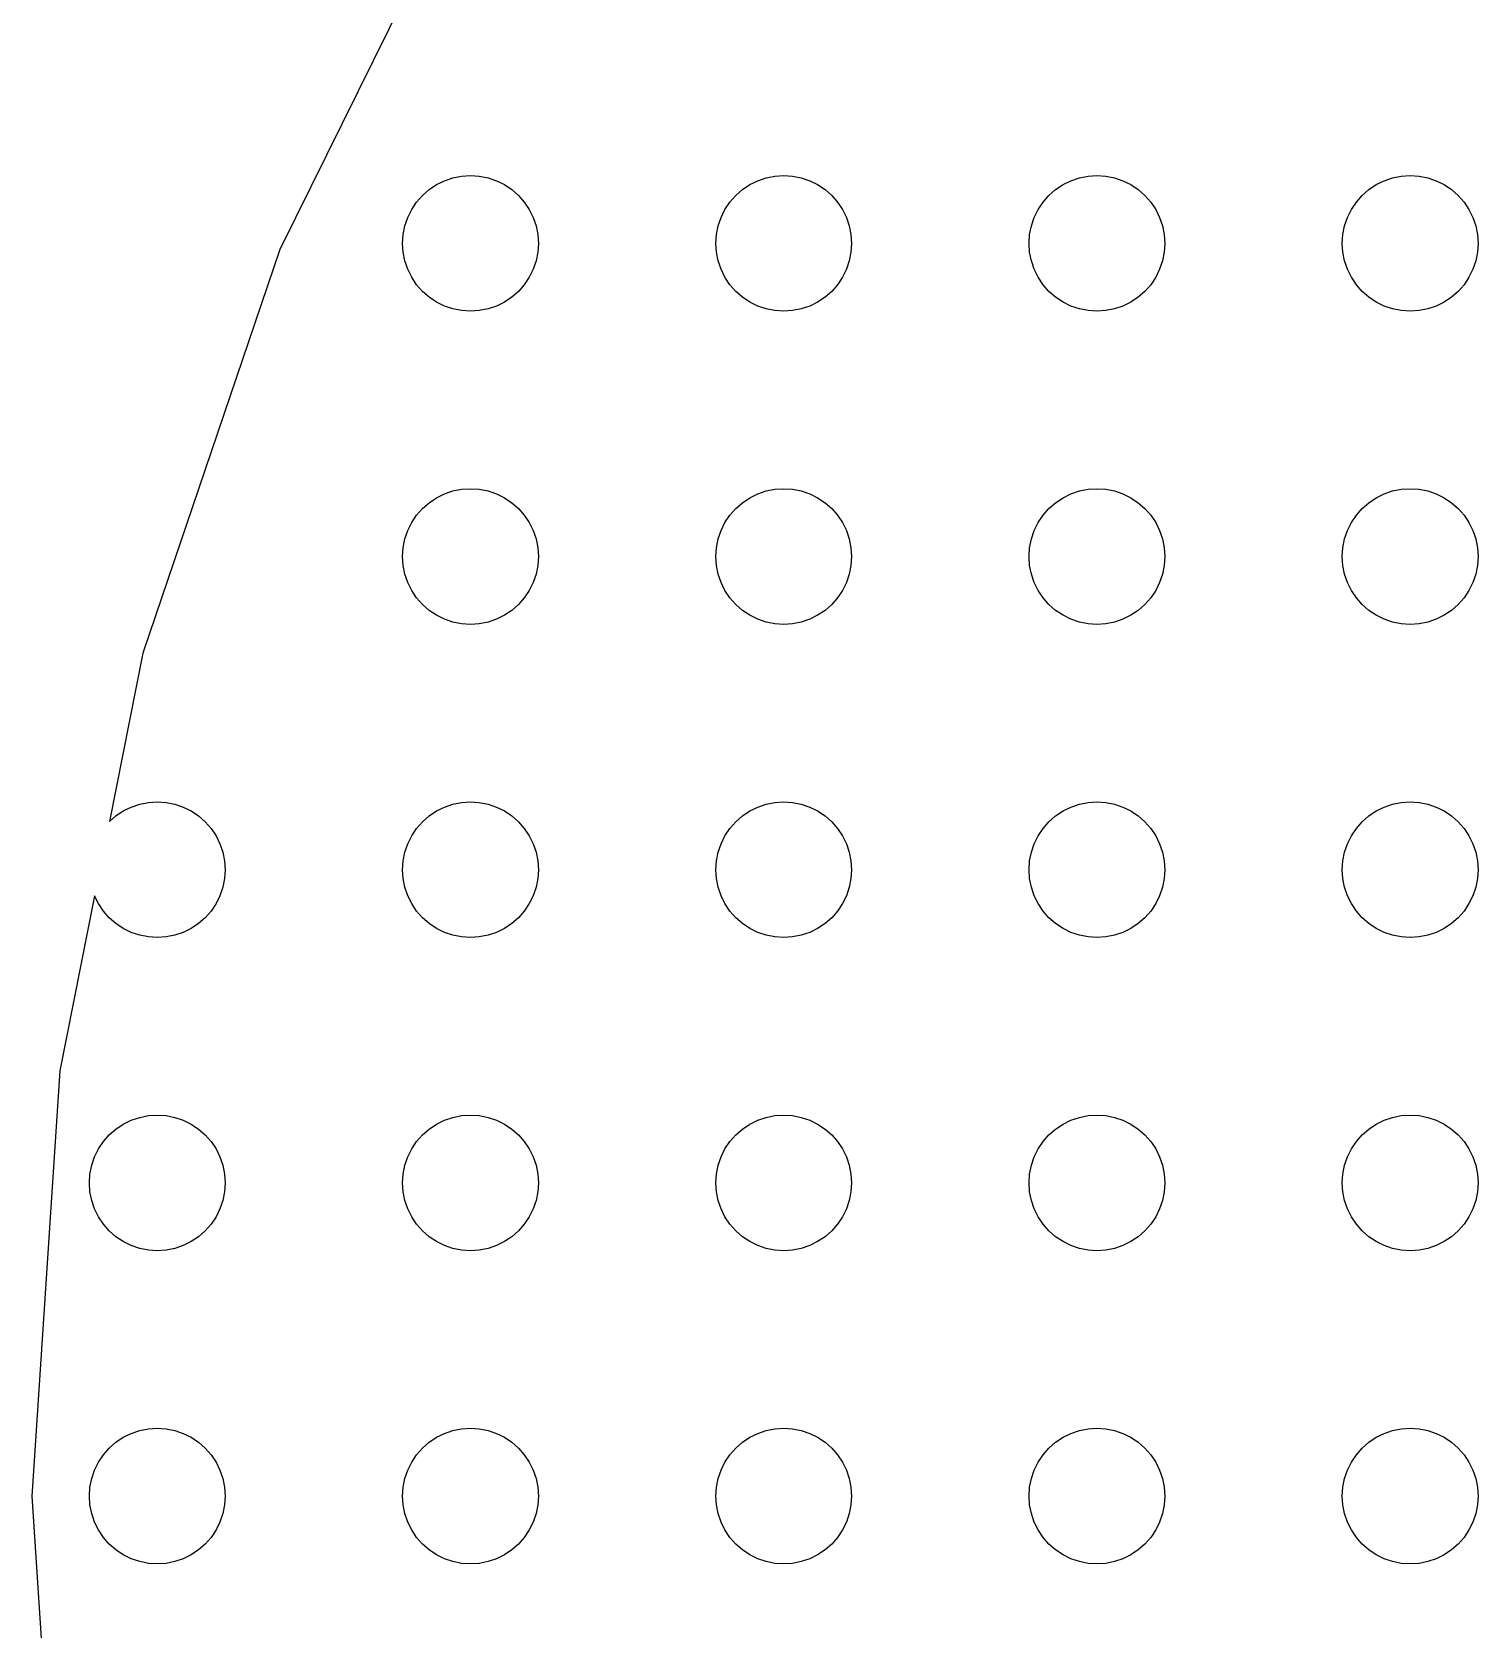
# Model space of a CAD drawing. Header units: metres. Extents: x -156 to 156, y -156 to 156.
# Drawn here: x -156 to -86.8, y -6.4 to 70.1 of the extents above; entities that cross this region are included whole.
import ezdxf

# ---------------------------------------------------------------- set-up
doc = ezdxf.new("R2010")
doc.units = ezdxf.units.M

msp = doc.modelspace()

# ---------------------------------------------------------------- linework, layer by layer
for p, q in [((-137.563, 73.0045), (-144.125, 59.6986)), ((-136.978, 62.5784), (-136.625, 62.8146)), ((-136.625, 62.8146), (-136.244, 63.0026)), ((-136.244, 63.0026), (-135.841, 63.1393)), ((-135.841, 63.1393), (-135.424, 63.2222)), ((-135.424, 63.2222), (-135, 63.25)), ((-135, 63.25), (-134.576, 63.2222)), ((-134.576, 63.2222), (-134.159, 63.1393)), ((-134.159, 63.1393), (-133.756, 63.0026)), ((-133.756, 63.0026), (-133.375, 62.8146)), ((-133.375, 62.8146), (-133.022, 62.5784)), ((-121.978, 62.5784), (-121.625, 62.8146)), ((-121.625, 62.8146), (-121.244, 63.0026)), ((-121.244, 63.0026), (-120.841, 63.1393)), ((-120.841, 63.1393), (-120.424, 63.2222)), ((-120.424, 63.2222), (-120, 63.25)), ((-120, 63.25), (-119.576, 63.2222)), ((-119.576, 63.2222), (-119.159, 63.1393)), ((-119.159, 63.1393), (-118.756, 63.0026)), ((-118.756, 63.0026), (-118.375, 62.8146)), ((-118.375, 62.8146), (-118.022, 62.5784)), ((-106.978, 62.5784), (-106.625, 62.8146)), ((-106.625, 62.8146), (-106.244, 63.0026)), ((-106.244, 63.0026), (-105.841, 63.1393)), ((-105.841, 63.1393), (-105.424, 63.2222)), ((-105.424, 63.2222), (-105, 63.25)), ((-105, 63.25), (-104.576, 63.2222)), ((-104.576, 63.2222), (-104.159, 63.1393)), ((-104.159, 63.1393), (-103.756, 63.0026)), ((-103.756, 63.0026), (-103.375, 62.8146)), ((-103.375, 62.8146), (-103.022, 62.5784)), ((-91.9785, 62.5784), (-91.625, 62.8146)), ((-91.625, 62.8146), (-91.2437, 63.0026)), ((-91.2437, 63.0026), (-90.8412, 63.1393)), ((-90.8412, 63.1393), (-90.4242, 63.2222)), ((-90.4242, 63.2222), (-90, 63.25)), ((-90, 63.25), (-89.5758, 63.2222)), ((-89.5758, 63.2222), (-89.1588, 63.1393)), ((-89.1588, 63.1393), (-88.7563, 63.0026)), ((-88.7563, 63.0026), (-88.375, 62.8146)), ((-88.375, 62.8146), (-88.0215, 62.5784)), ((-137.815, 61.625), (-137.578, 61.9785)), ((-137.578, 61.9785), (-137.298, 62.2981)), ((-137.298, 62.2981), (-136.978, 62.5784)), ((-133.022, 62.5784), (-132.702, 62.2981)), ((-132.702, 62.2981), (-132.422, 61.9785)), ((-132.422, 61.9785), (-132.185, 61.625)), ((-122.815, 61.625), (-122.578, 61.9785)), ((-122.578, 61.9785), (-122.298, 62.2981)), ((-122.298, 62.2981), (-121.978, 62.5784)), ((-118.022, 62.5784), (-117.702, 62.2981)), ((-117.702, 62.2981), (-117.422, 61.9785)), ((-117.422, 61.9785), (-117.185, 61.625)), ((-107.815, 61.625), (-107.578, 61.9785)), ((-107.578, 61.9785), (-107.298, 62.2981)), ((-107.298, 62.2981), (-106.978, 62.5784)), ((-103.022, 62.5784), (-102.702, 62.2981)), ((-102.702, 62.2981), (-102.422, 61.9785)), ((-102.422, 61.9785), (-102.185, 61.625)), ((-92.8146, 61.625), (-92.5784, 61.9785)), ((-92.5784, 61.9785), (-92.2981, 62.2981)), ((-92.2981, 62.2981), (-91.9785, 62.5784)), ((-88.0215, 62.5784), (-87.7019, 62.2981)), ((-87.7019, 62.2981), (-87.4216, 61.9785)), ((-87.4216, 61.9785), (-87.1854, 61.625)), ((-138.139, 60.8412), (-138.003, 61.2437)), ((-138.003, 61.2437), (-137.815, 61.625)), ((-132.185, 61.625), (-131.997, 61.2437)), ((-131.997, 61.2437), (-131.861, 60.8412)), ((-123.139, 60.8412), (-123.003, 61.2437)), ((-123.003, 61.2437), (-122.815, 61.625)), ((-117.185, 61.625), (-116.997, 61.2437)), ((-116.997, 61.2437), (-116.861, 60.8412)), ((-108.139, 60.8412), (-108.003, 61.2437)), ((-108.003, 61.2437), (-107.815, 61.625)), ((-102.185, 61.625), (-101.997, 61.2437)), ((-101.997, 61.2437), (-101.861, 60.8412)), ((-93.1393, 60.8412), (-93.0026, 61.2437)), ((-93.0026, 61.2437), (-92.8146, 61.625)), ((-87.1854, 61.625), (-86.9974, 61.2437)), ((-86.9974, 61.2437), (-86.8607, 60.8412)), ((-138.222, 60.4242), (-138.139, 60.8412)), ((-131.861, 60.8412), (-131.778, 60.4242)), ((-123.222, 60.4242), (-123.139, 60.8412)), ((-116.861, 60.8412), (-116.778, 60.4242)), ((-108.222, 60.4242), (-108.139, 60.8412)), ((-101.861, 60.8412), (-101.778, 60.4242)), ((-93.2222, 60.4242), (-93.1393, 60.8412)), ((-86.8607, 60.8412), (-86.7778, 60.4242)), ((-144.125, 59.6986), (-150.684, 40.3758)), ((-138.25, 60), (-138.222, 60.4242)), ((-138.222, 59.5758), (-138.25, 60)), ((-131.778, 60.4242), (-131.75, 60)), ((-131.75, 60), (-131.778, 59.5758)), ((-123.25, 60), (-123.222, 60.4242)), ((-123.222, 59.5758), (-123.25, 60)), ((-116.778, 60.4242), (-116.75, 60)), ((-116.75, 60), (-116.778, 59.5758)), ((-108.25, 60), (-108.222, 60.4242)), ((-108.222, 59.5758), (-108.25, 60)), ((-101.778, 60.4242), (-101.75, 60)), ((-101.75, 60), (-101.778, 59.5758)), ((-93.25, 60), (-93.2222, 60.4242)), ((-93.2222, 59.5758), (-93.25, 60)), ((-86.7778, 60.4242), (-86.75, 60)), ((-86.75, 60), (-86.7778, 59.5758)), ((-138.139, 59.1588), (-138.222, 59.5758)), ((-138.003, 58.7563), (-138.139, 59.1588)), ((-131.861, 59.1588), (-131.997, 58.7563)), ((-131.778, 59.5758), (-131.861, 59.1588)), ((-123.139, 59.1588), (-123.222, 59.5758)), ((-123.003, 58.7563), (-123.139, 59.1588)), ((-116.861, 59.1588), (-116.997, 58.7563)), ((-116.778, 59.5758), (-116.861, 59.1588)), ((-108.139, 59.1588), (-108.222, 59.5758)), ((-108.003, 58.7563), (-108.139, 59.1588)), ((-101.861, 59.1588), (-101.997, 58.7563)), ((-101.778, 59.5758), (-101.861, 59.1588)), ((-93.1393, 59.1588), (-93.2222, 59.5758)), ((-93.0026, 58.7563), (-93.1393, 59.1588)), ((-86.8607, 59.1588), (-86.9974, 58.7563)), ((-86.7778, 59.5758), (-86.8607, 59.1588)), ((-137.815, 58.375), (-138.003, 58.7563)), ((-137.578, 58.0215), (-137.815, 58.375)), ((-132.185, 58.375), (-132.422, 58.0215)), ((-131.997, 58.7563), (-132.185, 58.375)), ((-122.815, 58.375), (-123.003, 58.7563)), ((-122.578, 58.0215), (-122.815, 58.375)), ((-117.185, 58.375), (-117.422, 58.0215)), ((-116.997, 58.7563), (-117.185, 58.375)), ((-107.815, 58.375), (-108.003, 58.7563)), ((-107.578, 58.0215), (-107.815, 58.375)), ((-102.185, 58.375), (-102.422, 58.0215)), ((-101.997, 58.7563), (-102.185, 58.375)), ((-92.8146, 58.375), (-93.0026, 58.7563)), ((-92.5784, 58.0215), (-92.8146, 58.375)), ((-87.1854, 58.375), (-87.4216, 58.0215)), ((-86.9974, 58.7563), (-87.1854, 58.375)), ((-137.298, 57.7019), (-137.578, 58.0215)), ((-136.978, 57.4216), (-137.298, 57.7019)), ((-136.625, 57.1854), (-136.978, 57.4216)), ((-133.022, 57.4216), (-133.375, 57.1854)), ((-132.702, 57.7019), (-133.022, 57.4216)), ((-132.422, 58.0215), (-132.702, 57.7019)), ((-122.298, 57.7019), (-122.578, 58.0215)), ((-121.978, 57.4216), (-122.298, 57.7019)), ((-121.625, 57.1854), (-121.978, 57.4216)), ((-118.022, 57.4216), (-118.375, 57.1854)), ((-117.702, 57.7019), (-118.022, 57.4216)), ((-117.422, 58.0215), (-117.702, 57.7019)), ((-107.298, 57.7019), (-107.578, 58.0215)), ((-106.978, 57.4216), (-107.298, 57.7019)), ((-106.625, 57.1854), (-106.978, 57.4216)), ((-103.022, 57.4216), (-103.375, 57.1854)), ((-102.702, 57.7019), (-103.022, 57.4216)), ((-102.422, 58.0215), (-102.702, 57.7019)), ((-92.2981, 57.7019), (-92.5784, 58.0215)), ((-91.9785, 57.4216), (-92.2981, 57.7019)), ((-91.625, 57.1854), (-91.9785, 57.4216)), ((-88.0215, 57.4216), (-88.375, 57.1854)), ((-87.7019, 57.7019), (-88.0215, 57.4216)), ((-87.4216, 58.0215), (-87.7019, 57.7019)), ((-136.244, 56.9974), (-136.625, 57.1854)), ((-135.841, 56.8607), (-136.244, 56.9974)), ((-135.424, 56.7778), (-135.841, 56.8607)), ((-135, 56.75), (-135.424, 56.7778)), ((-134.576, 56.7778), (-135, 56.75)), ((-134.159, 56.8607), (-134.576, 56.7778)), ((-133.756, 56.9974), (-134.159, 56.8607)), ((-133.375, 57.1854), (-133.756, 56.9974)), ((-121.244, 56.9974), (-121.625, 57.1854)), ((-120.841, 56.8607), (-121.244, 56.9974)), ((-120.424, 56.7778), (-120.841, 56.8607)), ((-120, 56.75), (-120.424, 56.7778)), ((-119.576, 56.7778), (-120, 56.75)), ((-119.159, 56.8607), (-119.576, 56.7778)), ((-118.756, 56.9974), (-119.159, 56.8607)), ((-118.375, 57.1854), (-118.756, 56.9974)), ((-106.244, 56.9974), (-106.625, 57.1854)), ((-105.841, 56.8607), (-106.244, 56.9974)), ((-105.424, 56.7778), (-105.841, 56.8607)), ((-105, 56.75), (-105.424, 56.7778)), ((-104.576, 56.7778), (-105, 56.75)), ((-104.159, 56.8607), (-104.576, 56.7778)), ((-103.756, 56.9974), (-104.159, 56.8607)), ((-103.375, 57.1854), (-103.756, 56.9974)), ((-91.2437, 56.9974), (-91.625, 57.1854)), ((-90.8412, 56.8607), (-91.2437, 56.9974)), ((-90.4242, 56.7778), (-90.8412, 56.8607)), ((-90, 56.75), (-90.4242, 56.7778)), ((-89.5758, 56.7778), (-90, 56.75)), ((-89.1588, 56.8607), (-89.5758, 56.7778)), ((-88.7563, 56.9974), (-89.1588, 56.8607)), ((-88.375, 57.1854), (-88.7563, 56.9974)), ((-135.841, 48.1393), (-135.424, 48.2222)), ((-135.424, 48.2222), (-135, 48.25)), ((-135, 48.25), (-134.576, 48.2222)), ((-134.576, 48.2222), (-134.159, 48.1393)), ((-120.841, 48.1393), (-120.424, 48.2222)), ((-120.424, 48.2222), (-120, 48.25)), ((-120, 48.25), (-119.576, 48.2222)), ((-119.576, 48.2222), (-119.159, 48.1393)), ((-105.841, 48.1393), (-105.424, 48.2222)), ((-105.424, 48.2222), (-105, 48.25)), ((-105, 48.25), (-104.576, 48.2222)), ((-104.576, 48.2222), (-104.159, 48.1393)), ((-90.8412, 48.1393), (-90.4242, 48.2222)), ((-90.4242, 48.2222), (-90, 48.25)), ((-90, 48.25), (-89.5758, 48.2222)), ((-89.5758, 48.2222), (-89.1588, 48.1393)), ((-137.298, 47.2981), (-136.978, 47.5784)), ((-136.978, 47.5784), (-136.625, 47.8146)), ((-136.625, 47.8146), (-136.244, 48.0026)), ((-136.244, 48.0026), (-135.841, 48.1393)), ((-134.159, 48.1393), (-133.756, 48.0026)), ((-133.756, 48.0026), (-133.375, 47.8146)), ((-133.375, 47.8146), (-133.022, 47.5784)), ((-133.022, 47.5784), (-132.702, 47.2981)), ((-122.298, 47.2981), (-121.978, 47.5784)), ((-121.978, 47.5784), (-121.625, 47.8146)), ((-121.625, 47.8146), (-121.244, 48.0026)), ((-121.244, 48.0026), (-120.841, 48.1393)), ((-119.159, 48.1393), (-118.756, 48.0026)), ((-118.756, 48.0026), (-118.375, 47.8146)), ((-118.375, 47.8146), (-118.022, 47.5784)), ((-118.022, 47.5784), (-117.702, 47.2981)), ((-107.298, 47.2981), (-106.978, 47.5784)), ((-106.978, 47.5784), (-106.625, 47.8146)), ((-106.625, 47.8146), (-106.244, 48.0026)), ((-106.244, 48.0026), (-105.841, 48.1393)), ((-104.159, 48.1393), (-103.756, 48.0026)), ((-103.756, 48.0026), (-103.375, 47.8146)), ((-103.375, 47.8146), (-103.022, 47.5784)), ((-103.022, 47.5784), (-102.702, 47.2981)), ((-92.2981, 47.2981), (-91.9785, 47.5784)), ((-91.9785, 47.5784), (-91.625, 47.8146)), ((-91.625, 47.8146), (-91.2437, 48.0026)), ((-91.2437, 48.0026), (-90.8412, 48.1393)), ((-89.1588, 48.1393), (-88.7563, 48.0026)), ((-88.7563, 48.0026), (-88.375, 47.8146)), ((-88.375, 47.8146), (-88.0215, 47.5784)), ((-88.0215, 47.5784), (-87.7019, 47.2981)), ((-137.815, 46.625), (-137.578, 46.9785)), ((-137.578, 46.9785), (-137.298, 47.2981)), ((-132.702, 47.2981), (-132.422, 46.9785)), ((-132.422, 46.9785), (-132.185, 46.625)), ((-122.815, 46.625), (-122.578, 46.9785)), ((-122.578, 46.9785), (-122.298, 47.2981)), ((-117.702, 47.2981), (-117.422, 46.9785)), ((-117.422, 46.9785), (-117.185, 46.625)), ((-107.815, 46.625), (-107.578, 46.9785)), ((-107.578, 46.9785), (-107.298, 47.2981)), ((-102.702, 47.2981), (-102.422, 46.9785)), ((-102.422, 46.9785), (-102.185, 46.625)), ((-92.8146, 46.625), (-92.5784, 46.9785)), ((-92.5784, 46.9785), (-92.2981, 47.2981)), ((-87.7019, 47.2981), (-87.4216, 46.9785)), ((-87.4216, 46.9785), (-87.1854, 46.625)), ((-138.139, 45.8412), (-138.003, 46.2437)), ((-138.003, 46.2437), (-137.815, 46.625)), ((-132.185, 46.625), (-131.997, 46.2437)), ((-131.997, 46.2437), (-131.861, 45.8412)), ((-123.139, 45.8412), (-123.003, 46.2437)), ((-123.003, 46.2437), (-122.815, 46.625)), ((-117.185, 46.625), (-116.997, 46.2437)), ((-116.997, 46.2437), (-116.861, 45.8412)), ((-108.139, 45.8412), (-108.003, 46.2437)), ((-108.003, 46.2437), (-107.815, 46.625)), ((-102.185, 46.625), (-101.997, 46.2437)), ((-101.997, 46.2437), (-101.861, 45.8412)), ((-93.1393, 45.8412), (-93.0026, 46.2437)), ((-93.0026, 46.2437), (-92.8146, 46.625)), ((-87.1854, 46.625), (-86.9974, 46.2437)), ((-86.9974, 46.2437), (-86.8607, 45.8412)), ((-138.25, 45), (-138.222, 45.4242)), ((-138.222, 45.4242), (-138.139, 45.8412)), ((-131.861, 45.8412), (-131.778, 45.4242)), ((-131.778, 45.4242), (-131.75, 45)), ((-123.25, 45), (-123.222, 45.4242)), ((-123.222, 45.4242), (-123.139, 45.8412)), ((-116.861, 45.8412), (-116.778, 45.4242)), ((-116.778, 45.4242), (-116.75, 45)), ((-108.25, 45), (-108.222, 45.4242)), ((-108.222, 45.4242), (-108.139, 45.8412)), ((-101.861, 45.8412), (-101.778, 45.4242)), ((-101.778, 45.4242), (-101.75, 45)), ((-93.25, 45), (-93.2222, 45.4242)), ((-93.2222, 45.4242), (-93.1393, 45.8412)), ((-86.8607, 45.8412), (-86.7778, 45.4242)), ((-86.7778, 45.4242), (-86.75, 45)), ((-138.222, 44.5758), (-138.25, 45)), ((-138.139, 44.1588), (-138.222, 44.5758)), ((-131.778, 44.5758), (-131.861, 44.1588)), ((-131.75, 45), (-131.778, 44.5758)), ((-123.222, 44.5758), (-123.25, 45)), ((-123.139, 44.1588), (-123.222, 44.5758)), ((-116.778, 44.5758), (-116.861, 44.1588)), ((-116.75, 45), (-116.778, 44.5758)), ((-108.222, 44.5758), (-108.25, 45)), ((-108.139, 44.1588), (-108.222, 44.5758)), ((-101.778, 44.5758), (-101.861, 44.1588)), ((-101.75, 45), (-101.778, 44.5758)), ((-93.2222, 44.5758), (-93.25, 45)), ((-93.1393, 44.1588), (-93.2222, 44.5758)), ((-86.7778, 44.5758), (-86.8607, 44.1588)), ((-86.75, 45), (-86.7778, 44.5758)), ((-138.003, 43.7563), (-138.139, 44.1588)), ((-137.815, 43.375), (-138.003, 43.7563)), ((-131.997, 43.7563), (-132.185, 43.375)), ((-131.861, 44.1588), (-131.997, 43.7563)), ((-123.003, 43.7563), (-123.139, 44.1588)), ((-122.815, 43.375), (-123.003, 43.7563)), ((-116.997, 43.7563), (-117.185, 43.375)), ((-116.861, 44.1588), (-116.997, 43.7563)), ((-108.003, 43.7563), (-108.139, 44.1588)), ((-107.815, 43.375), (-108.003, 43.7563)), ((-101.997, 43.7563), (-102.185, 43.375)), ((-101.861, 44.1588), (-101.997, 43.7563)), ((-93.0026, 43.7563), (-93.1393, 44.1588)), ((-92.8146, 43.375), (-93.0026, 43.7563)), ((-86.9974, 43.7563), (-87.1854, 43.375)), ((-86.8607, 44.1588), (-86.9974, 43.7563)), ((-137.578, 43.0215), (-137.815, 43.375)), ((-137.298, 42.7019), (-137.578, 43.0215)), ((-132.422, 43.0215), (-132.702, 42.7019)), ((-132.185, 43.375), (-132.422, 43.0215)), ((-122.578, 43.0215), (-122.815, 43.375)), ((-122.298, 42.7019), (-122.578, 43.0215)), ((-117.422, 43.0215), (-117.702, 42.7019)), ((-117.185, 43.375), (-117.422, 43.0215)), ((-107.578, 43.0215), (-107.815, 43.375)), ((-107.298, 42.7019), (-107.578, 43.0215)), ((-102.422, 43.0215), (-102.702, 42.7019)), ((-102.185, 43.375), (-102.422, 43.0215)), ((-92.5784, 43.0215), (-92.8146, 43.375)), ((-92.2981, 42.7019), (-92.5784, 43.0215)), ((-87.4216, 43.0215), (-87.7019, 42.7019)), ((-87.1854, 43.375), (-87.4216, 43.0215)), ((-136.978, 42.4216), (-137.298, 42.7019)), ((-136.625, 42.1854), (-136.978, 42.4216)), ((-136.244, 41.9974), (-136.625, 42.1854)), ((-133.375, 42.1854), (-133.756, 41.9974)), ((-133.022, 42.4216), (-133.375, 42.1854)), ((-132.702, 42.7019), (-133.022, 42.4216)), ((-121.978, 42.4216), (-122.298, 42.7019)), ((-121.625, 42.1854), (-121.978, 42.4216)), ((-121.244, 41.9974), (-121.625, 42.1854)), ((-118.375, 42.1854), (-118.756, 41.9974)), ((-118.022, 42.4216), (-118.375, 42.1854)), ((-117.702, 42.7019), (-118.022, 42.4216)), ((-106.978, 42.4216), (-107.298, 42.7019)), ((-106.625, 42.1854), (-106.978, 42.4216)), ((-106.244, 41.9974), (-106.625, 42.1854)), ((-103.375, 42.1854), (-103.756, 41.9974)), ((-103.022, 42.4216), (-103.375, 42.1854)), ((-102.702, 42.7019), (-103.022, 42.4216)), ((-91.9785, 42.4216), (-92.2981, 42.7019)), ((-91.625, 42.1854), (-91.9785, 42.4216)), ((-91.2437, 41.9974), (-91.625, 42.1854)), ((-88.375, 42.1854), (-88.7563, 41.9974)), ((-88.0215, 42.4216), (-88.375, 42.1854)), ((-87.7019, 42.7019), (-88.0215, 42.4216)), ((-135.841, 41.8607), (-136.244, 41.9974)), ((-135.424, 41.7778), (-135.841, 41.8607)), ((-135, 41.75), (-135.424, 41.7778)), ((-134.576, 41.7778), (-135, 41.75)), ((-134.159, 41.8607), (-134.576, 41.7778)), ((-133.756, 41.9974), (-134.159, 41.8607)), ((-120.841, 41.8607), (-121.244, 41.9974)), ((-120.424, 41.7778), (-120.841, 41.8607)), ((-120, 41.75), (-120.424, 41.7778)), ((-119.576, 41.7778), (-120, 41.75)), ((-119.159, 41.8607), (-119.576, 41.7778)), ((-118.756, 41.9974), (-119.159, 41.8607)), ((-105.841, 41.8607), (-106.244, 41.9974)), ((-105.424, 41.7778), (-105.841, 41.8607)), ((-105, 41.75), (-105.424, 41.7778)), ((-104.576, 41.7778), (-105, 41.75)), ((-104.159, 41.8607), (-104.576, 41.7778)), ((-103.756, 41.9974), (-104.159, 41.8607)), ((-90.8412, 41.8607), (-91.2437, 41.9974)), ((-90.4242, 41.7778), (-90.8412, 41.8607)), ((-90, 41.75), (-90.4242, 41.7778)), ((-89.5758, 41.7778), (-90, 41.75)), ((-89.1588, 41.8607), (-89.5758, 41.7778)), ((-88.7563, 41.9974), (-89.1588, 41.8607)), ((-150.684, 40.3758), (-152.29, 32.3054)), ((-151.625, 32.8146), (-151.244, 33.0026)), ((-151.244, 33.0026), (-150.841, 33.1393)), ((-150.841, 33.1393), (-150.424, 33.2222)), ((-150.424, 33.2222), (-150, 33.25)), ((-150, 33.25), (-149.576, 33.2222)), ((-149.576, 33.2222), (-149.159, 33.1393)), ((-149.159, 33.1393), (-148.756, 33.0026)), ((-148.756, 33.0026), (-148.375, 32.8146)), ((-136.625, 32.8146), (-136.244, 33.0026)), ((-136.244, 33.0026), (-135.841, 33.1393)), ((-135.841, 33.1393), (-135.424, 33.2222)), ((-135.424, 33.2222), (-135, 33.25)), ((-135, 33.25), (-134.576, 33.2222)), ((-134.576, 33.2222), (-134.159, 33.1393)), ((-134.159, 33.1393), (-133.756, 33.0026)), ((-133.756, 33.0026), (-133.375, 32.8146)), ((-121.625, 32.8146), (-121.244, 33.0026)), ((-121.244, 33.0026), (-120.841, 33.1393)), ((-120.841, 33.1393), (-120.424, 33.2222)), ((-120.424, 33.2222), (-120, 33.25)), ((-120, 33.25), (-119.576, 33.2222)), ((-119.576, 33.2222), (-119.159, 33.1393)), ((-119.159, 33.1393), (-118.756, 33.0026)), ((-118.756, 33.0026), (-118.375, 32.8146)), ((-106.625, 32.8146), (-106.244, 33.0026)), ((-106.244, 33.0026), (-105.841, 33.1393)), ((-105.841, 33.1393), (-105.424, 33.2222)), ((-105.424, 33.2222), (-105, 33.25)), ((-105, 33.25), (-104.576, 33.2222)), ((-104.576, 33.2222), (-104.159, 33.1393)), ((-104.159, 33.1393), (-103.756, 33.0026)), ((-103.756, 33.0026), (-103.375, 32.8146)), ((-91.625, 32.8146), (-91.2437, 33.0026)), ((-91.2437, 33.0026), (-90.8412, 33.1393)), ((-90.8412, 33.1393), (-90.4242, 33.2222)), ((-90.4242, 33.2222), (-90, 33.25)), ((-90, 33.25), (-89.5758, 33.2222)), ((-89.5758, 33.2222), (-89.1588, 33.1393)), ((-89.1588, 33.1393), (-88.7563, 33.0026)), ((-88.7563, 33.0026), (-88.375, 32.8146)), ((-152.29, 32.3054), (-151.978, 32.5784)), ((-151.978, 32.5784), (-151.625, 32.8146)), ((-148.375, 32.8146), (-148.022, 32.5784)), ((-148.022, 32.5784), (-147.702, 32.2981)), ((-147.702, 32.2981), (-147.422, 31.9785)), ((-137.578, 31.9785), (-137.298, 32.2981)), ((-137.298, 32.2981), (-136.978, 32.5784)), ((-136.978, 32.5784), (-136.625, 32.8146)), ((-133.375, 32.8146), (-133.022, 32.5784)), ((-133.022, 32.5784), (-132.702, 32.2981)), ((-132.702, 32.2981), (-132.422, 31.9785)), ((-122.578, 31.9785), (-122.298, 32.2981)), ((-122.298, 32.2981), (-121.978, 32.5784)), ((-121.978, 32.5784), (-121.625, 32.8146)), ((-118.375, 32.8146), (-118.022, 32.5784)), ((-118.022, 32.5784), (-117.702, 32.2981)), ((-117.702, 32.2981), (-117.422, 31.9785)), ((-107.578, 31.9785), (-107.298, 32.2981)), ((-107.298, 32.2981), (-106.978, 32.5784)), ((-106.978, 32.5784), (-106.625, 32.8146)), ((-103.375, 32.8146), (-103.022, 32.5784)), ((-103.022, 32.5784), (-102.702, 32.2981)), ((-102.702, 32.2981), (-102.422, 31.9785)), ((-92.5784, 31.9785), (-92.2981, 32.2981)), ((-92.2981, 32.2981), (-91.9785, 32.5784)), ((-91.9785, 32.5784), (-91.625, 32.8146)), ((-88.375, 32.8146), (-88.0215, 32.5784)), ((-88.0215, 32.5784), (-87.7019, 32.2981)), ((-87.7019, 32.2981), (-87.4216, 31.9785)), ((-147.422, 31.9785), (-147.185, 31.625)), ((-147.185, 31.625), (-146.997, 31.2437)), ((-138.003, 31.2437), (-137.815, 31.625)), ((-137.815, 31.625), (-137.578, 31.9785)), ((-132.422, 31.9785), (-132.185, 31.625)), ((-132.185, 31.625), (-131.997, 31.2437)), ((-123.003, 31.2437), (-122.815, 31.625)), ((-122.815, 31.625), (-122.578, 31.9785)), ((-117.422, 31.9785), (-117.185, 31.625)), ((-117.185, 31.625), (-116.997, 31.2437)), ((-108.003, 31.2437), (-107.815, 31.625)), ((-107.815, 31.625), (-107.578, 31.9785)), ((-102.422, 31.9785), (-102.185, 31.625)), ((-102.185, 31.625), (-101.997, 31.2437)), ((-93.0026, 31.2437), (-92.8146, 31.625)), ((-92.8146, 31.625), (-92.5784, 31.9785)), ((-87.4216, 31.9785), (-87.1854, 31.625)), ((-87.1854, 31.625), (-86.9974, 31.2437)), ((-146.997, 31.2437), (-146.861, 30.8412)), ((-146.861, 30.8412), (-146.778, 30.4242)), ((-138.222, 30.4242), (-138.139, 30.8412)), ((-138.139, 30.8412), (-138.003, 31.2437)), ((-131.997, 31.2437), (-131.861, 30.8412)), ((-131.861, 30.8412), (-131.778, 30.4242)), ((-123.222, 30.4242), (-123.139, 30.8412)), ((-123.139, 30.8412), (-123.003, 31.2437)), ((-116.997, 31.2437), (-116.861, 30.8412)), ((-116.861, 30.8412), (-116.778, 30.4242)), ((-108.222, 30.4242), (-108.139, 30.8412)), ((-108.139, 30.8412), (-108.003, 31.2437)), ((-101.997, 31.2437), (-101.861, 30.8412)), ((-101.861, 30.8412), (-101.778, 30.4242)), ((-93.2222, 30.4242), (-93.1393, 30.8412)), ((-93.1393, 30.8412), (-93.0026, 31.2437)), ((-86.9974, 31.2437), (-86.8607, 30.8412)), ((-86.8607, 30.8412), (-86.7778, 30.4242)), ((-146.778, 30.4242), (-146.75, 30)), ((-146.75, 30), (-146.778, 29.5758)), ((-138.25, 30), (-138.222, 30.4242)), ((-138.222, 29.5758), (-138.25, 30)), ((-131.778, 30.4242), (-131.75, 30)), ((-131.75, 30), (-131.778, 29.5758)), ((-123.25, 30), (-123.222, 30.4242)), ((-123.222, 29.5758), (-123.25, 30)), ((-116.778, 30.4242), (-116.75, 30)), ((-116.75, 30), (-116.778, 29.5758)), ((-108.25, 30), (-108.222, 30.4242)), ((-108.222, 29.5758), (-108.25, 30)), ((-101.778, 30.4242), (-101.75, 30)), ((-101.75, 30), (-101.778, 29.5758)), ((-93.25, 30), (-93.2222, 30.4242)), ((-93.2222, 29.5758), (-93.25, 30)), ((-86.7778, 30.4242), (-86.75, 30)), ((-86.75, 30), (-86.7778, 29.5758)), ((-146.861, 29.1588), (-146.997, 28.7563)), ((-146.778, 29.5758), (-146.861, 29.1588)), ((-138.139, 29.1588), (-138.222, 29.5758)), ((-138.003, 28.7563), (-138.139, 29.1588)), ((-131.861, 29.1588), (-131.997, 28.7563)), ((-131.778, 29.5758), (-131.861, 29.1588)), ((-123.139, 29.1588), (-123.222, 29.5758)), ((-123.003, 28.7563), (-123.139, 29.1588)), ((-116.861, 29.1588), (-116.997, 28.7563)), ((-116.778, 29.5758), (-116.861, 29.1588)), ((-108.139, 29.1588), (-108.222, 29.5758)), ((-108.003, 28.7563), (-108.139, 29.1588)), ((-101.861, 29.1588), (-101.997, 28.7563)), ((-101.778, 29.5758), (-101.861, 29.1588)), ((-93.1393, 29.1588), (-93.2222, 29.5758)), ((-93.0026, 28.7563), (-93.1393, 29.1588)), ((-86.8607, 29.1588), (-86.9974, 28.7563)), ((-86.7778, 29.5758), (-86.8607, 29.1588)), ((-152.998, 28.7463), (-154.665, 20.3621)), ((-152.815, 28.375), (-152.998, 28.7463)), ((-152.578, 28.0215), (-152.815, 28.375)), ((-147.185, 28.375), (-147.422, 28.0215)), ((-146.997, 28.7563), (-147.185, 28.375)), ((-137.815, 28.375), (-138.003, 28.7563)), ((-137.578, 28.0215), (-137.815, 28.375)), ((-132.185, 28.375), (-132.422, 28.0215)), ((-131.997, 28.7563), (-132.185, 28.375)), ((-122.815, 28.375), (-123.003, 28.7563)), ((-122.578, 28.0215), (-122.815, 28.375)), ((-117.185, 28.375), (-117.422, 28.0215)), ((-116.997, 28.7563), (-117.185, 28.375)), ((-107.815, 28.375), (-108.003, 28.7563)), ((-107.578, 28.0215), (-107.815, 28.375)), ((-102.185, 28.375), (-102.422, 28.0215)), ((-101.997, 28.7563), (-102.185, 28.375)), ((-92.8146, 28.375), (-93.0026, 28.7563)), ((-92.5784, 28.0215), (-92.8146, 28.375)), ((-87.1854, 28.375), (-87.4216, 28.0215)), ((-86.9974, 28.7563), (-87.1854, 28.375)), ((-152.298, 27.7019), (-152.578, 28.0215)), ((-151.978, 27.4216), (-152.298, 27.7019)), ((-147.702, 27.7019), (-148.022, 27.4216)), ((-147.422, 28.0215), (-147.702, 27.7019)), ((-137.298, 27.7019), (-137.578, 28.0215)), ((-136.978, 27.4216), (-137.298, 27.7019)), ((-132.702, 27.7019), (-133.022, 27.4216)), ((-132.422, 28.0215), (-132.702, 27.7019)), ((-122.298, 27.7019), (-122.578, 28.0215)), ((-121.978, 27.4216), (-122.298, 27.7019)), ((-117.702, 27.7019), (-118.022, 27.4216)), ((-117.422, 28.0215), (-117.702, 27.7019)), ((-107.298, 27.7019), (-107.578, 28.0215)), ((-106.978, 27.4216), (-107.298, 27.7019)), ((-102.702, 27.7019), (-103.022, 27.4216)), ((-102.422, 28.0215), (-102.702, 27.7019)), ((-92.2981, 27.7019), (-92.5784, 28.0215)), ((-91.9785, 27.4216), (-92.2981, 27.7019)), ((-87.7019, 27.7019), (-88.0215, 27.4216)), ((-87.4216, 28.0215), (-87.7019, 27.7019)), ((-151.625, 27.1854), (-151.978, 27.4216)), ((-151.244, 26.9974), (-151.625, 27.1854)), ((-150.841, 26.8607), (-151.244, 26.9974)), ((-150.424, 26.7778), (-150.841, 26.8607)), ((-150, 26.75), (-150.424, 26.7778)), ((-149.576, 26.7778), (-150, 26.75)), ((-149.159, 26.8607), (-149.576, 26.7778)), ((-148.756, 26.9974), (-149.159, 26.8607)), ((-148.375, 27.1854), (-148.756, 26.9974)), ((-148.022, 27.4216), (-148.375, 27.1854)), ((-136.625, 27.1854), (-136.978, 27.4216)), ((-136.244, 26.9974), (-136.625, 27.1854)), ((-135.841, 26.8607), (-136.244, 26.9974)), ((-135.424, 26.7778), (-135.841, 26.8607)), ((-135, 26.75), (-135.424, 26.7778)), ((-134.576, 26.7778), (-135, 26.75)), ((-134.159, 26.8607), (-134.576, 26.7778)), ((-133.756, 26.9974), (-134.159, 26.8607)), ((-133.375, 27.1854), (-133.756, 26.9974)), ((-133.022, 27.4216), (-133.375, 27.1854)), ((-121.625, 27.1854), (-121.978, 27.4216)), ((-121.244, 26.9974), (-121.625, 27.1854)), ((-120.841, 26.8607), (-121.244, 26.9974)), ((-120.424, 26.7778), (-120.841, 26.8607)), ((-120, 26.75), (-120.424, 26.7778)), ((-119.576, 26.7778), (-120, 26.75)), ((-119.159, 26.8607), (-119.576, 26.7778)), ((-118.756, 26.9974), (-119.159, 26.8607)), ((-118.375, 27.1854), (-118.756, 26.9974)), ((-118.022, 27.4216), (-118.375, 27.1854)), ((-106.625, 27.1854), (-106.978, 27.4216)), ((-106.244, 26.9974), (-106.625, 27.1854)), ((-105.841, 26.8607), (-106.244, 26.9974)), ((-105.424, 26.7778), (-105.841, 26.8607)), ((-105, 26.75), (-105.424, 26.7778)), ((-104.576, 26.7778), (-105, 26.75)), ((-104.159, 26.8607), (-104.576, 26.7778)), ((-103.756, 26.9974), (-104.159, 26.8607)), ((-103.375, 27.1854), (-103.756, 26.9974)), ((-103.022, 27.4216), (-103.375, 27.1854)), ((-91.625, 27.1854), (-91.9785, 27.4216)), ((-91.2437, 26.9974), (-91.625, 27.1854)), ((-90.8412, 26.8607), (-91.2437, 26.9974)), ((-90.4242, 26.7778), (-90.8412, 26.8607)), ((-90, 26.75), (-90.4242, 26.7778)), ((-89.5758, 26.7778), (-90, 26.75)), ((-89.1588, 26.8607), (-89.5758, 26.7778)), ((-88.7563, 26.9974), (-89.1588, 26.8607)), ((-88.375, 27.1854), (-88.7563, 26.9974)), ((-88.0215, 27.4216), (-88.375, 27.1854)), ((-154.665, 20.3621), (-156, 0)), ((-151.978, 17.5784), (-151.625, 17.8146)), ((-151.625, 17.8146), (-151.244, 18.0026)), ((-151.244, 18.0026), (-150.841, 18.1393)), ((-150.841, 18.1393), (-150.424, 18.2222)), ((-150.424, 18.2222), (-150, 18.25)), ((-150, 18.25), (-149.576, 18.2222)), ((-149.576, 18.2222), (-149.159, 18.1393)), ((-149.159, 18.1393), (-148.756, 18.0026)), ((-148.756, 18.0026), (-148.375, 17.8146)), ((-148.375, 17.8146), (-148.022, 17.5784)), ((-136.978, 17.5784), (-136.625, 17.8146)), ((-136.625, 17.8146), (-136.244, 18.0026)), ((-136.244, 18.0026), (-135.841, 18.1393)), ((-135.841, 18.1393), (-135.424, 18.2222)), ((-135.424, 18.2222), (-135, 18.25)), ((-135, 18.25), (-134.576, 18.2222)), ((-134.576, 18.2222), (-134.159, 18.1393)), ((-134.159, 18.1393), (-133.756, 18.0026)), ((-133.756, 18.0026), (-133.375, 17.8146)), ((-133.375, 17.8146), (-133.022, 17.5784)), ((-121.978, 17.5784), (-121.625, 17.8146)), ((-121.625, 17.8146), (-121.244, 18.0026)), ((-121.244, 18.0026), (-120.841, 18.1393)), ((-120.841, 18.1393), (-120.424, 18.2222)), ((-120.424, 18.2222), (-120, 18.25)), ((-120, 18.25), (-119.576, 18.2222)), ((-119.576, 18.2222), (-119.159, 18.1393)), ((-119.159, 18.1393), (-118.756, 18.0026)), ((-118.756, 18.0026), (-118.375, 17.8146)), ((-118.375, 17.8146), (-118.022, 17.5784)), ((-106.978, 17.5784), (-106.625, 17.8146)), ((-106.625, 17.8146), (-106.244, 18.0026)), ((-106.244, 18.0026), (-105.841, 18.1393)), ((-105.841, 18.1393), (-105.424, 18.2222)), ((-105.424, 18.2222), (-105, 18.25)), ((-105, 18.25), (-104.576, 18.2222)), ((-104.576, 18.2222), (-104.159, 18.1393)), ((-104.159, 18.1393), (-103.756, 18.0026)), ((-103.756, 18.0026), (-103.375, 17.8146)), ((-103.375, 17.8146), (-103.022, 17.5784)), ((-91.9785, 17.5784), (-91.625, 17.8146)), ((-91.625, 17.8146), (-91.2437, 18.0026)), ((-91.2437, 18.0026), (-90.8412, 18.1393)), ((-90.8412, 18.1393), (-90.4242, 18.2222)), ((-90.4242, 18.2222), (-90, 18.25)), ((-90, 18.25), (-89.5758, 18.2222)), ((-89.5758, 18.2222), (-89.1588, 18.1393)), ((-89.1588, 18.1393), (-88.7563, 18.0026)), ((-88.7563, 18.0026), (-88.375, 17.8146)), ((-88.375, 17.8146), (-88.0215, 17.5784)), ((-152.815, 16.625), (-152.578, 16.9785)), ((-152.578, 16.9785), (-152.298, 17.2981)), ((-152.298, 17.2981), (-151.978, 17.5784)), ((-148.022, 17.5784), (-147.702, 17.2981)), ((-147.702, 17.2981), (-147.422, 16.9785)), ((-147.422, 16.9785), (-147.185, 16.625)), ((-137.815, 16.625), (-137.578, 16.9785)), ((-137.578, 16.9785), (-137.298, 17.2981)), ((-137.298, 17.2981), (-136.978, 17.5784)), ((-133.022, 17.5784), (-132.702, 17.2981)), ((-132.702, 17.2981), (-132.422, 16.9785)), ((-132.422, 16.9785), (-132.185, 16.625)), ((-122.815, 16.625), (-122.578, 16.9785)), ((-122.578, 16.9785), (-122.298, 17.2981)), ((-122.298, 17.2981), (-121.978, 17.5784)), ((-118.022, 17.5784), (-117.702, 17.2981)), ((-117.702, 17.2981), (-117.422, 16.9785)), ((-117.422, 16.9785), (-117.185, 16.625)), ((-107.815, 16.625), (-107.578, 16.9785)), ((-107.578, 16.9785), (-107.298, 17.2981)), ((-107.298, 17.2981), (-106.978, 17.5784)), ((-103.022, 17.5784), (-102.702, 17.2981)), ((-102.702, 17.2981), (-102.422, 16.9785)), ((-102.422, 16.9785), (-102.185, 16.625)), ((-92.8146, 16.625), (-92.5784, 16.9785)), ((-92.5784, 16.9785), (-92.2981, 17.2981)), ((-92.2981, 17.2981), (-91.9785, 17.5784)), ((-88.0215, 17.5784), (-87.7019, 17.2981)), ((-87.7019, 17.2981), (-87.4216, 16.9785)), ((-87.4216, 16.9785), (-87.1854, 16.625)), ((-153.139, 15.8412), (-153.003, 16.2437)), ((-153.003, 16.2437), (-152.815, 16.625)), ((-147.185, 16.625), (-146.997, 16.2437)), ((-146.997, 16.2437), (-146.861, 15.8412)), ((-138.139, 15.8412), (-138.003, 16.2437)), ((-138.003, 16.2437), (-137.815, 16.625)), ((-132.185, 16.625), (-131.997, 16.2437)), ((-131.997, 16.2437), (-131.861, 15.8412)), ((-123.139, 15.8412), (-123.003, 16.2437)), ((-123.003, 16.2437), (-122.815, 16.625)), ((-117.185, 16.625), (-116.997, 16.2437)), ((-116.997, 16.2437), (-116.861, 15.8412)), ((-108.139, 15.8412), (-108.003, 16.2437)), ((-108.003, 16.2437), (-107.815, 16.625)), ((-102.185, 16.625), (-101.997, 16.2437)), ((-101.997, 16.2437), (-101.861, 15.8412)), ((-93.1393, 15.8412), (-93.0026, 16.2437)), ((-93.0026, 16.2437), (-92.8146, 16.625)), ((-87.1854, 16.625), (-86.9974, 16.2437)), ((-86.9974, 16.2437), (-86.8607, 15.8412)), ((-153.25, 15), (-153.222, 15.4242)), ((-153.222, 15.4242), (-153.139, 15.8412)), ((-146.861, 15.8412), (-146.778, 15.4242)), ((-146.778, 15.4242), (-146.75, 15)), ((-138.25, 15), (-138.222, 15.4242)), ((-138.222, 15.4242), (-138.139, 15.8412)), ((-131.861, 15.8412), (-131.778, 15.4242)), ((-131.778, 15.4242), (-131.75, 15)), ((-123.25, 15), (-123.222, 15.4242)), ((-123.222, 15.4242), (-123.139, 15.8412)), ((-116.861, 15.8412), (-116.778, 15.4242)), ((-116.778, 15.4242), (-116.75, 15)), ((-108.25, 15), (-108.222, 15.4242)), ((-108.222, 15.4242), (-108.139, 15.8412)), ((-101.861, 15.8412), (-101.778, 15.4242)), ((-101.778, 15.4242), (-101.75, 15)), ((-93.25, 15), (-93.2222, 15.4242)), ((-93.2222, 15.4242), (-93.1393, 15.8412)), ((-86.8607, 15.8412), (-86.7778, 15.4242)), ((-86.7778, 15.4242), (-86.75, 15)), ((-153.222, 14.5758), (-153.25, 15)), ((-153.139, 14.1588), (-153.222, 14.5758)), ((-146.778, 14.5758), (-146.861, 14.1588)), ((-146.75, 15), (-146.778, 14.5758)), ((-138.222, 14.5758), (-138.25, 15)), ((-138.139, 14.1588), (-138.222, 14.5758)), ((-131.778, 14.5758), (-131.861, 14.1588)), ((-131.75, 15), (-131.778, 14.5758)), ((-123.222, 14.5758), (-123.25, 15)), ((-123.139, 14.1588), (-123.222, 14.5758)), ((-116.778, 14.5758), (-116.861, 14.1588)), ((-116.75, 15), (-116.778, 14.5758)), ((-108.222, 14.5758), (-108.25, 15)), ((-108.139, 14.1588), (-108.222, 14.5758)), ((-101.778, 14.5758), (-101.861, 14.1588)), ((-101.75, 15), (-101.778, 14.5758)), ((-93.2222, 14.5758), (-93.25, 15)), ((-93.1393, 14.1588), (-93.2222, 14.5758)), ((-86.7778, 14.5758), (-86.8607, 14.1588)), ((-86.75, 15), (-86.7778, 14.5758)), ((-153.003, 13.7563), (-153.139, 14.1588)), ((-146.861, 14.1588), (-146.997, 13.7563)), ((-138.003, 13.7563), (-138.139, 14.1588)), ((-131.861, 14.1588), (-131.997, 13.7563)), ((-123.003, 13.7563), (-123.139, 14.1588)), ((-116.861, 14.1588), (-116.997, 13.7563)), ((-108.003, 13.7563), (-108.139, 14.1588)), ((-101.861, 14.1588), (-101.997, 13.7563)), ((-93.0026, 13.7563), (-93.1393, 14.1588)), ((-86.8607, 14.1588), (-86.9974, 13.7563)), ((-152.815, 13.375), (-153.003, 13.7563)), ((-152.578, 13.0215), (-152.815, 13.375)), ((-152.298, 12.7019), (-152.578, 13.0215)), ((-147.422, 13.0215), (-147.702, 12.7019)), ((-147.185, 13.375), (-147.422, 13.0215)), ((-146.997, 13.7563), (-147.185, 13.375)), ((-137.815, 13.375), (-138.003, 13.7563)), ((-137.578, 13.0215), (-137.815, 13.375)), ((-137.298, 12.7019), (-137.578, 13.0215)), ((-132.422, 13.0215), (-132.702, 12.7019)), ((-132.185, 13.375), (-132.422, 13.0215)), ((-131.997, 13.7563), (-132.185, 13.375)), ((-122.815, 13.375), (-123.003, 13.7563)), ((-122.578, 13.0215), (-122.815, 13.375)), ((-122.298, 12.7019), (-122.578, 13.0215)), ((-117.422, 13.0215), (-117.702, 12.7019)), ((-117.185, 13.375), (-117.422, 13.0215)), ((-116.997, 13.7563), (-117.185, 13.375)), ((-107.815, 13.375), (-108.003, 13.7563)), ((-107.578, 13.0215), (-107.815, 13.375)), ((-107.298, 12.7019), (-107.578, 13.0215)), ((-102.422, 13.0215), (-102.702, 12.7019)), ((-102.185, 13.375), (-102.422, 13.0215)), ((-101.997, 13.7563), (-102.185, 13.375)), ((-92.8146, 13.375), (-93.0026, 13.7563)), ((-92.5784, 13.0215), (-92.8146, 13.375)), ((-92.2981, 12.7019), (-92.5784, 13.0215)), ((-87.4216, 13.0215), (-87.7019, 12.7019)), ((-87.1854, 13.375), (-87.4216, 13.0215)), ((-86.9974, 13.7563), (-87.1854, 13.375)), ((-151.978, 12.4216), (-152.298, 12.7019)), ((-151.625, 12.1854), (-151.978, 12.4216)), ((-148.022, 12.4216), (-148.375, 12.1854)), ((-147.702, 12.7019), (-148.022, 12.4216)), ((-136.978, 12.4216), (-137.298, 12.7019)), ((-136.625, 12.1854), (-136.978, 12.4216)), ((-133.022, 12.4216), (-133.375, 12.1854)), ((-132.702, 12.7019), (-133.022, 12.4216)), ((-121.978, 12.4216), (-122.298, 12.7019)), ((-121.625, 12.1854), (-121.978, 12.4216)), ((-118.022, 12.4216), (-118.375, 12.1854)), ((-117.702, 12.7019), (-118.022, 12.4216)), ((-106.978, 12.4216), (-107.298, 12.7019)), ((-106.625, 12.1854), (-106.978, 12.4216)), ((-103.022, 12.4216), (-103.375, 12.1854)), ((-102.702, 12.7019), (-103.022, 12.4216)), ((-91.9785, 12.4216), (-92.2981, 12.7019)), ((-91.625, 12.1854), (-91.9785, 12.4216)), ((-88.0215, 12.4216), (-88.375, 12.1854)), ((-87.7019, 12.7019), (-88.0215, 12.4216)), ((-151.244, 11.9974), (-151.625, 12.1854)), ((-150.841, 11.8607), (-151.244, 11.9974)), ((-150.424, 11.7778), (-150.841, 11.8607)), ((-150, 11.75), (-150.424, 11.7778)), ((-149.576, 11.7778), (-150, 11.75)), ((-149.159, 11.8607), (-149.576, 11.7778)), ((-148.756, 11.9974), (-149.159, 11.8607)), ((-148.375, 12.1854), (-148.756, 11.9974)), ((-136.244, 11.9974), (-136.625, 12.1854)), ((-135.841, 11.8607), (-136.244, 11.9974)), ((-135.424, 11.7778), (-135.841, 11.8607)), ((-135, 11.75), (-135.424, 11.7778)), ((-134.576, 11.7778), (-135, 11.75)), ((-134.159, 11.8607), (-134.576, 11.7778)), ((-133.756, 11.9974), (-134.159, 11.8607)), ((-133.375, 12.1854), (-133.756, 11.9974)), ((-121.244, 11.9974), (-121.625, 12.1854)), ((-120.841, 11.8607), (-121.244, 11.9974)), ((-120.424, 11.7778), (-120.841, 11.8607)), ((-120, 11.75), (-120.424, 11.7778)), ((-119.576, 11.7778), (-120, 11.75)), ((-119.159, 11.8607), (-119.576, 11.7778)), ((-118.756, 11.9974), (-119.159, 11.8607)), ((-118.375, 12.1854), (-118.756, 11.9974)), ((-106.244, 11.9974), (-106.625, 12.1854)), ((-105.841, 11.8607), (-106.244, 11.9974)), ((-105.424, 11.7778), (-105.841, 11.8607)), ((-105, 11.75), (-105.424, 11.7778)), ((-104.576, 11.7778), (-105, 11.75)), ((-104.159, 11.8607), (-104.576, 11.7778)), ((-103.756, 11.9974), (-104.159, 11.8607)), ((-103.375, 12.1854), (-103.756, 11.9974)), ((-91.2437, 11.9974), (-91.625, 12.1854)), ((-90.8412, 11.8607), (-91.2437, 11.9974)), ((-90.4242, 11.7778), (-90.8412, 11.8607)), ((-90, 11.75), (-90.4242, 11.7778)), ((-89.5758, 11.7778), (-90, 11.75)), ((-89.1588, 11.8607), (-89.5758, 11.7778)), ((-88.7563, 11.9974), (-89.1588, 11.8607)), ((-88.375, 12.1854), (-88.7563, 11.9974)), ((-151.244, 3.00259), (-150.841, 3.13925)), ((-150.841, 3.13925), (-150.424, 3.22218)), ((-150.424, 3.22218), (-150, 3.25)), ((-150, 3.25), (-149.576, 3.22218)), ((-149.576, 3.22218), (-149.159, 3.13925)), ((-149.159, 3.13925), (-148.756, 3.00259)), ((-136.244, 3.00259), (-135.841, 3.13925)), ((-135.841, 3.13925), (-135.424, 3.22218)), ((-135.424, 3.22218), (-135, 3.25)), ((-135, 3.25), (-134.576, 3.22218)), ((-134.576, 3.22218), (-134.159, 3.13925)), ((-134.159, 3.13925), (-133.756, 3.00259)), ((-121.244, 3.00259), (-120.841, 3.13925)), ((-120.841, 3.13925), (-120.424, 3.22218)), ((-120.424, 3.22218), (-120, 3.25)), ((-120, 3.25), (-119.576, 3.22218)), ((-119.576, 3.22218), (-119.159, 3.13925)), ((-119.159, 3.13925), (-118.756, 3.00259)), ((-106.244, 3.00259), (-105.841, 3.13925)), ((-105.841, 3.13925), (-105.424, 3.22218)), ((-105.424, 3.22218), (-105, 3.25)), ((-105, 3.25), (-104.576, 3.22218)), ((-104.576, 3.22218), (-104.159, 3.13925)), ((-104.159, 3.13925), (-103.756, 3.00259)), ((-91.2437, 3.00259), (-90.8412, 3.13925)), ((-90.8412, 3.13925), (-90.4242, 3.22218)), ((-90.4242, 3.22218), (-90, 3.25)), ((-90, 3.25), (-89.5758, 3.22218)), ((-89.5758, 3.22218), (-89.1588, 3.13925)), ((-89.1588, 3.13925), (-88.7563, 3.00259)), ((-152.578, 1.97847), (-152.298, 2.2981)), ((-152.298, 2.2981), (-151.978, 2.57838)), ((-151.978, 2.57838), (-151.625, 2.81458)), ((-151.625, 2.81458), (-151.244, 3.00259)), ((-148.756, 3.00259), (-148.375, 2.81458)), ((-148.375, 2.81458), (-148.022, 2.57838)), ((-148.022, 2.57838), (-147.702, 2.2981)), ((-147.702, 2.2981), (-147.422, 1.97847)), ((-137.578, 1.97847), (-137.298, 2.2981)), ((-137.298, 2.2981), (-136.978, 2.57838)), ((-136.978, 2.57838), (-136.625, 2.81458)), ((-136.625, 2.81458), (-136.244, 3.00259)), ((-133.756, 3.00259), (-133.375, 2.81458)), ((-133.375, 2.81458), (-133.022, 2.57838)), ((-133.022, 2.57838), (-132.702, 2.2981)), ((-132.702, 2.2981), (-132.422, 1.97847)), ((-122.578, 1.97847), (-122.298, 2.2981)), ((-122.298, 2.2981), (-121.978, 2.57838)), ((-121.978, 2.57838), (-121.625, 2.81458)), ((-121.625, 2.81458), (-121.244, 3.00259)), ((-118.756, 3.00259), (-118.375, 2.81458)), ((-118.375, 2.81458), (-118.022, 2.57838)), ((-118.022, 2.57838), (-117.702, 2.2981)), ((-117.702, 2.2981), (-117.422, 1.97847)), ((-107.578, 1.97847), (-107.298, 2.2981)), ((-107.298, 2.2981), (-106.978, 2.57838)), ((-106.978, 2.57838), (-106.625, 2.81458)), ((-106.625, 2.81458), (-106.244, 3.00259)), ((-103.756, 3.00259), (-103.375, 2.81458)), ((-103.375, 2.81458), (-103.022, 2.57838)), ((-103.022, 2.57838), (-102.702, 2.2981)), ((-102.702, 2.2981), (-102.422, 1.97847)), ((-92.5784, 1.97847), (-92.2981, 2.2981)), ((-92.2981, 2.2981), (-91.9785, 2.57838)), ((-91.9785, 2.57838), (-91.625, 2.81458)), ((-91.625, 2.81458), (-91.2437, 3.00259)), ((-88.7563, 3.00259), (-88.375, 2.81458)), ((-88.375, 2.81458), (-88.0215, 2.57838)), ((-88.0215, 2.57838), (-87.7019, 2.2981)), ((-87.7019, 2.2981), (-87.4216, 1.97847)), ((-153.003, 1.24371), (-152.815, 1.625)), ((-152.815, 1.625), (-152.578, 1.97847)), ((-147.422, 1.97847), (-147.185, 1.625)), ((-147.185, 1.625), (-146.997, 1.24371)), ((-138.003, 1.24371), (-137.815, 1.625)), ((-137.815, 1.625), (-137.578, 1.97847)), ((-132.422, 1.97847), (-132.185, 1.625)), ((-132.185, 1.625), (-131.997, 1.24371)), ((-123.003, 1.24371), (-122.815, 1.625)), ((-122.815, 1.625), (-122.578, 1.97847)), ((-117.422, 1.97847), (-117.185, 1.625)), ((-117.185, 1.625), (-116.997, 1.24371)), ((-108.003, 1.24371), (-107.815, 1.625)), ((-107.815, 1.625), (-107.578, 1.97847)), ((-102.422, 1.97847), (-102.185, 1.625)), ((-102.185, 1.625), (-101.997, 1.24371)), ((-93.0026, 1.24371), (-92.8146, 1.625)), ((-92.8146, 1.625), (-92.5784, 1.97847)), ((-87.4216, 1.97847), (-87.1854, 1.625)), ((-87.1854, 1.625), (-86.9974, 1.24371)), ((-153.222, 0.42421), (-153.139, 0.84116)), ((-153.139, 0.84116), (-153.003, 1.24371)), ((-146.997, 1.24371), (-146.861, 0.84116)), ((-146.861, 0.84116), (-146.778, 0.42421)), ((-138.222, 0.42421), (-138.139, 0.84116)), ((-138.139, 0.84116), (-138.003, 1.24371)), ((-131.997, 1.24371), (-131.861, 0.84116)), ((-131.861, 0.84116), (-131.778, 0.42421)), ((-123.222, 0.42421), (-123.139, 0.84116)), ((-123.139, 0.84116), (-123.003, 1.24371)), ((-116.997, 1.24371), (-116.861, 0.84116)), ((-116.861, 0.84116), (-116.778, 0.42421)), ((-108.222, 0.42421), (-108.139, 0.84116)), ((-108.139, 0.84116), (-108.003, 1.24371)), ((-101.997, 1.24371), (-101.861, 0.84116)), ((-101.861, 0.84116), (-101.778, 0.42421)), ((-93.2222, 0.42421), (-93.1393, 0.84116)), ((-93.1393, 0.84116), (-93.0026, 1.24371)), ((-86.9974, 1.24371), (-86.8607, 0.84116)), ((-86.8607, 0.84116), (-86.7778, 0.42421)), ((-156, 0), (-154.665, -20.3621)), ((-153.25, 0), (-153.222, 0.42421)), ((-153.222, -0.42421), (-153.25, 0)), ((-146.778, 0.42421), (-146.75, 0)), ((-146.75, 0), (-146.778, -0.42421)), ((-138.25, 0), (-138.222, 0.42421)), ((-138.222, -0.42421), (-138.25, 0)), ((-131.778, 0.42421), (-131.75, 0)), ((-131.75, 0), (-131.778, -0.42421)), ((-123.25, 0), (-123.222, 0.42421)), ((-123.222, -0.42421), (-123.25, 0)), ((-116.778, 0.42421), (-116.75, 0)), ((-116.75, 0), (-116.778, -0.42421)), ((-108.25, 0), (-108.222, 0.42421)), ((-108.222, -0.42421), (-108.25, 0)), ((-101.778, 0.42421), (-101.75, 0)), ((-101.75, 0), (-101.778, -0.42421)), ((-93.25, 0), (-93.2222, 0.42421)), ((-93.2222, -0.42421), (-93.25, 0)), ((-86.7778, 0.42421), (-86.75, 0)), ((-86.75, 0), (-86.7778, -0.42421)), ((-153.139, -0.84116), (-153.222, -0.42421)), ((-146.778, -0.42421), (-146.861, -0.84116)), ((-138.139, -0.84116), (-138.222, -0.42421)), ((-131.778, -0.42421), (-131.861, -0.84116)), ((-123.139, -0.84116), (-123.222, -0.42421)), ((-116.778, -0.42421), (-116.861, -0.84116)), ((-108.139, -0.84116), (-108.222, -0.42421)), ((-101.778, -0.42421), (-101.861, -0.84116)), ((-93.1393, -0.84116), (-93.2222, -0.42421)), ((-86.7778, -0.42421), (-86.8607, -0.84116)), ((-153.003, -1.24371), (-153.139, -0.84116)), ((-152.815, -1.625), (-153.003, -1.24371)), ((-146.997, -1.24371), (-147.185, -1.625)), ((-146.861, -0.84116), (-146.997, -1.24371)), ((-138.003, -1.24371), (-138.139, -0.84116)), ((-137.815, -1.625), (-138.003, -1.24371)), ((-131.997, -1.24371), (-132.185, -1.625)), ((-131.861, -0.84116), (-131.997, -1.24371)), ((-123.003, -1.24371), (-123.139, -0.84116)), ((-122.815, -1.625), (-123.003, -1.24371)), ((-116.997, -1.24371), (-117.185, -1.625)), ((-116.861, -0.84116), (-116.997, -1.24371)), ((-108.003, -1.24371), (-108.139, -0.84116)), ((-107.815, -1.625), (-108.003, -1.24371)), ((-101.997, -1.24371), (-102.185, -1.625)), ((-101.861, -0.84116), (-101.997, -1.24371)), ((-93.0026, -1.24371), (-93.1393, -0.84116)), ((-92.8146, -1.625), (-93.0026, -1.24371)), ((-86.9974, -1.24371), (-87.1854, -1.625)), ((-86.8607, -0.84116), (-86.9974, -1.24371)), ((-152.578, -1.97847), (-152.815, -1.625)), ((-152.298, -2.2981), (-152.578, -1.97847)), ((-147.422, -1.97847), (-147.702, -2.2981)), ((-147.185, -1.625), (-147.422, -1.97847)), ((-137.578, -1.97847), (-137.815, -1.625)), ((-137.298, -2.2981), (-137.578, -1.97847)), ((-132.422, -1.97847), (-132.702, -2.2981)), ((-132.185, -1.625), (-132.422, -1.97847)), ((-122.578, -1.97847), (-122.815, -1.625)), ((-122.298, -2.2981), (-122.578, -1.97847)), ((-117.422, -1.97847), (-117.702, -2.2981)), ((-117.185, -1.625), (-117.422, -1.97847)), ((-107.578, -1.97847), (-107.815, -1.625)), ((-107.298, -2.2981), (-107.578, -1.97847)), ((-102.422, -1.97847), (-102.702, -2.2981)), ((-102.185, -1.625), (-102.422, -1.97847)), ((-92.5784, -1.97847), (-92.8146, -1.625)), ((-92.2981, -2.2981), (-92.5784, -1.97847)), ((-87.4216, -1.97847), (-87.7019, -2.2981)), ((-87.1854, -1.625), (-87.4216, -1.97847)), ((-151.978, -2.57838), (-152.298, -2.2981)), ((-151.625, -2.81458), (-151.978, -2.57838)), ((-151.244, -3.00259), (-151.625, -2.81458)), ((-150.841, -3.13925), (-151.244, -3.00259)), ((-148.756, -3.00259), (-149.159, -3.13925)), ((-148.375, -2.81458), (-148.756, -3.00259)), ((-148.022, -2.57838), (-148.375, -2.81458)), ((-147.702, -2.2981), (-148.022, -2.57838)), ((-136.978, -2.57838), (-137.298, -2.2981)), ((-136.625, -2.81458), (-136.978, -2.57838)), ((-136.244, -3.00259), (-136.625, -2.81458)), ((-135.841, -3.13925), (-136.244, -3.00259)), ((-133.756, -3.00259), (-134.159, -3.13925)), ((-133.375, -2.81458), (-133.756, -3.00259)), ((-133.022, -2.57838), (-133.375, -2.81458)), ((-132.702, -2.2981), (-133.022, -2.57838)), ((-121.978, -2.57838), (-122.298, -2.2981)), ((-121.625, -2.81458), (-121.978, -2.57838)), ((-121.244, -3.00259), (-121.625, -2.81458)), ((-120.841, -3.13925), (-121.244, -3.00259)), ((-118.756, -3.00259), (-119.159, -3.13925)), ((-118.375, -2.81458), (-118.756, -3.00259)), ((-118.022, -2.57838), (-118.375, -2.81458)), ((-117.702, -2.2981), (-118.022, -2.57838)), ((-106.978, -2.57838), (-107.298, -2.2981)), ((-106.625, -2.81458), (-106.978, -2.57838)), ((-106.244, -3.00259), (-106.625, -2.81458)), ((-105.841, -3.13925), (-106.244, -3.00259)), ((-103.756, -3.00259), (-104.159, -3.13925)), ((-103.375, -2.81458), (-103.756, -3.00259)), ((-103.022, -2.57838), (-103.375, -2.81458)), ((-102.702, -2.2981), (-103.022, -2.57838)), ((-91.9785, -2.57838), (-92.2981, -2.2981)), ((-91.625, -2.81458), (-91.9785, -2.57838)), ((-91.2437, -3.00259), (-91.625, -2.81458)), ((-90.8412, -3.13925), (-91.2437, -3.00259)), ((-88.7563, -3.00259), (-89.1588, -3.13925)), ((-88.375, -2.81458), (-88.7563, -3.00259)), ((-88.0215, -2.57838), (-88.375, -2.81458)), ((-87.7019, -2.2981), (-88.0215, -2.57838)), ((-150.424, -3.22218), (-150.841, -3.13925)), ((-150, -3.25), (-150.424, -3.22218)), ((-149.576, -3.22218), (-150, -3.25)), ((-149.159, -3.13925), (-149.576, -3.22218)), ((-135.424, -3.22218), (-135.841, -3.13925)), ((-135, -3.25), (-135.424, -3.22218)), ((-134.576, -3.22218), (-135, -3.25)), ((-134.159, -3.13925), (-134.576, -3.22218)), ((-120.424, -3.22218), (-120.841, -3.13925)), ((-120, -3.25), (-120.424, -3.22218)), ((-119.576, -3.22218), (-120, -3.25)), ((-119.159, -3.13925), (-119.576, -3.22218)), ((-105.424, -3.22218), (-105.841, -3.13925)), ((-105, -3.25), (-105.424, -3.22218)), ((-104.576, -3.22218), (-105, -3.25)), ((-104.159, -3.13925), (-104.576, -3.22218)), ((-90.4242, -3.22218), (-90.8412, -3.13925)), ((-90, -3.25), (-90.4242, -3.22218)), ((-89.5758, -3.22218), (-90, -3.25)), ((-89.1588, -3.13925), (-89.5758, -3.22218))]:
    msp.add_line(p, q)

doc.saveas('drawing.dxf')
